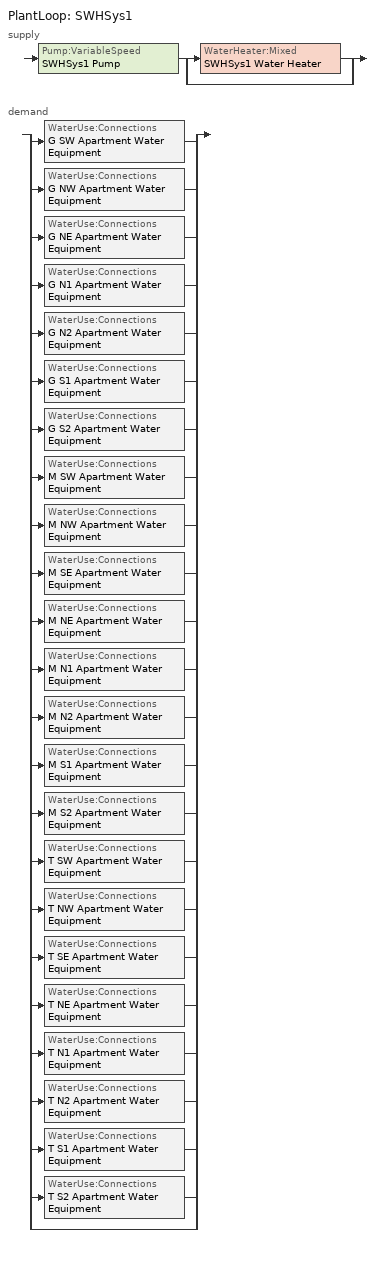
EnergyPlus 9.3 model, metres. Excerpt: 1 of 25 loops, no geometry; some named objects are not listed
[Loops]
PlantLoop 'SWHSys1'
 supply: Pump:VariableSpeed 'SWHSys1 Pump' > split
  | WaterHeater:Mixed 'SWHSys1 Water Heater'
  | bypass
 demand: split
  | WaterUse:Connections 'G SW Apartment Water Equipment'
  | WaterUse:Connections 'G NW Apartment Water Equipment'
  | WaterUse:Connections 'G NE Apartment Water Equipment'
  | WaterUse:Connections 'G N1 Apartment Water Equipment'
  | WaterUse:Connections 'G N2 Apartment Water Equipment'
  | WaterUse:Connections 'G S1 Apartment Water Equipment'
  | WaterUse:Connections 'G S2 Apartment Water Equipment'
  | WaterUse:Connections 'M SW Apartment Water Equipment'
  | WaterUse:Connections 'M NW Apartment Water Equipment'
  | WaterUse:Connections 'M SE Apartment Water Equipment'
  | WaterUse:Connections 'M NE Apartment Water Equipment'
  | WaterUse:Connections 'M N1 Apartment Water Equipment'
  | WaterUse:Connections 'M N2 Apartment Water Equipment'
  | WaterUse:Connections 'M S1 Apartment Water Equipment'
  | WaterUse:Connections 'M S2 Apartment Water Equipment'
  | WaterUse:Connections 'T SW Apartment Water Equipment'
  | WaterUse:Connections 'T NW Apartment Water Equipment'
  | WaterUse:Connections 'T SE Apartment Water Equipment'
  | WaterUse:Connections 'T NE Apartment Water Equipment'
  | WaterUse:Connections 'T N1 Apartment Water Equipment'
  | WaterUse:Connections 'T N2 Apartment Water Equipment'
  | WaterUse:Connections 'T S1 Apartment Water Equipment'
  | WaterUse:Connections 'T S2 Apartment Water Equipment'
  | bypass
[WaterHeater:Mixed]
SWHSys1 Water Heater: Tank Volume {m3}=0.003785; Setpoint Temperature Schedule=SWHSys1 Water Heater Setpoint Temperature Schedule Name; Maximum Temperature Limit {C}=82.2222; Heater Control Type=Modulate; Heater Maximum Capacity {W}=211500; Heater Fuel Type=NATURALGAS; Heater Thermal Efficiency=0.78; Off Cycle Parasitic Fuel Consumption Rate {W}=2; Off Cycle Parasitic Fuel Type=NATURALGAS; Off Cycle Parasitic Heat Fraction to Tank=0.8; On Cycle Parasitic Fuel Type=NATURALGAS; Ambient Temperature Indicator=Schedule; Ambient Temperature Schedule=SWHSys1 Water Heater Ambient Temperature Schedule Name; Off Cycle Loss Coefficient to Ambient Temperature {W/K}=6; On Cycle Loss Coefficient to Ambient Temperature {W/K}=6; Use Side Effectiveness=1; Use Side Design Flow Rate {m3/s}=AUTOSIZE; Source Side Design Flow Rate {m3/s}=AUTOSIZE; Indirect Water Heating Recovery Time {hr}=1.5
[WaterUse:Equipment] Peak Flow Rate {m3/s}=3.66e-06; Flow Rate Fraction Schedule=APT_DHW_SCH; Target Temperature Schedule=Apartment Water Equipment Temp Sched; Hot Water Supply Temperature Schedule=Apartment Water Equipment Hot Supply Temp Sched; Sensible Fraction Schedule=Apartment Water Equipment Sensible fract sched; Latent Fraction Schedule=Apartment Water Equipment Latent fract sched
Name | Zone
G SW Apartment Water Equipment | G SW Apartment
G NW Apartment Water Equipment | G NW Apartment
G NE Apartment Water Equipment | G NE Apartment
G N1 Apartment Water Equipment | G N1 Apartment
G N2 Apartment Water Equipment | G N2 Apartment
G S1 Apartment Water Equipment | G S1 Apartment
G S2 Apartment Water Equipment | G S2 Apartment
M SW Apartment Water Equipment | M SW Apartment
M NW Apartment Water Equipment | M NW Apartment
M SE Apartment Water Equipment | M SE Apartment
M NE Apartment Water Equipment | M NE Apartment
M N1 Apartment Water Equipment | M N1 Apartment
M N2 Apartment Water Equipment | M N2 Apartment
M S1 Apartment Water Equipment | M S1 Apartment
M S2 Apartment Water Equipment | M S2 Apartment
T SW Apartment Water Equipment | T SW Apartment
T NW Apartment Water Equipment | T NW Apartment
T SE Apartment Water Equipment | T SE Apartment
T NE Apartment Water Equipment | T NE Apartment
T N1 Apartment Water Equipment | T N1 Apartment
T N2 Apartment Water Equipment | T N2 Apartment
T S1 Apartment Water Equipment | T S1 Apartment
T S2 Apartment Water Equipment | T S2 Apartment
[PlantEquipmentList]
SWHSys1 Equipment List: SWHSys1 Water Heater
[Pump:VariableSpeed]
SWHSys1 Pump: Design Maximum Flow Rate {m3/s}=AUTOSIZE; Design Pump Head {Pa}=0.01; Design Power Consumption {W}=AUTOSIZE; Motor Efficiency=1; Fraction of Motor Inefficiencies to Fluid Stream=0; Coefficient 1 of the Part Load Performance Curve=0; Coefficient 2 of the Part Load Performance Curve=1; Coefficient 3 of the Part Load Performance Curve=0; Coefficient 4 of the Part Load Performance Curve=0; Design Minimum Flow Rate {m3/s}=0; Pump Control Type=Intermittent
[Sizing:Plant]
SWHSys1: Loop Type=Heating; Design Loop Exit Temperature {C}=55; Loop Design Temperature Difference {deltaC}=5
[SetpointManager:Scheduled]
SWHSys1 Loop Setpoint Manager: Control Variable=Temperature; Schedule=SWHSys1-Loop-Temp-Schedule; Setpoint Node or NodeList=SWHSys1 Supply Outlet Node
[PlantEquipmentOperationSchemes]
SWHSys1 Loop Operation Scheme List: Control Scheme 1=SWHSys1 Operation Scheme; Control Scheme 1 Schedule=ALWAYS_ON
[PlantEquipmentOperation:HeatingLoad]
SWHSys1 Operation Scheme: Load Range 1 Lower Limit {W}=0; Load Range 1 Upper Limit {W}=1000000000000000; Range 1 Equipment List=SWHSys1 Equipment List
[PlantLoop]
SWHSys1: Fluid Type=Water; Plant Equipment Operation Scheme=SWHSys1 Loop Operation Scheme List; Maximum Loop Temperature {C}=60; Minimum Loop Temperature {C}=10; Maximum Loop Flow Rate {m3/s}=AUTOSIZE; Minimum Loop Flow Rate {m3/s}=0; Plant Loop Volume {m3}=AUTOSIZE; Load Distribution Scheme=Optimal
[WaterUse:Connections]
Name | Water Use Equipment 1
G SW Apartment Water Equipment | G SW Apartment Water Equipment
G NW Apartment Water Equipment | G NW Apartment Water Equipment
G NE Apartment Water Equipment | G NE Apartment Water Equipment
G N1 Apartment Water Equipment | G N1 Apartment Water Equipment
G N2 Apartment Water Equipment | G N2 Apartment Water Equipment
G S1 Apartment Water Equipment | G S1 Apartment Water Equipment
G S2 Apartment Water Equipment | G S2 Apartment Water Equipment
M SW Apartment Water Equipment | M SW Apartment Water Equipment
M NW Apartment Water Equipment | M NW Apartment Water Equipment
M SE Apartment Water Equipment | M SE Apartment Water Equipment
M NE Apartment Water Equipment | M NE Apartment Water Equipment
M N1 Apartment Water Equipment | M N1 Apartment Water Equipment
M N2 Apartment Water Equipment | M N2 Apartment Water Equipment
M S1 Apartment Water Equipment | M S1 Apartment Water Equipment
M S2 Apartment Water Equipment | M S2 Apartment Water Equipment
T SW Apartment Water Equipment | T SW Apartment Water Equipment
T NW Apartment Water Equipment | T NW Apartment Water Equipment
T SE Apartment Water Equipment | T SE Apartment Water Equipment
T NE Apartment Water Equipment | T NE Apartment Water Equipment
T N1 Apartment Water Equipment | T N1 Apartment Water Equipment
T N2 Apartment Water Equipment | T N2 Apartment Water Equipment
T S1 Apartment Water Equipment | T S1 Apartment Water Equipment
T S2 Apartment Water Equipment | T S2 Apartment Water Equipment
[EnergyManagementSystem:Program]
Calculate_Temperatures: Set TOTAL_COOL_V = 0.0; Set TOTAL_HEAT_V = 0.0; Set C_SET = 0.0; Set H_SET = 0.0; Set C_CUR = 0.0; Set H_CUR = 0.0; Set Total_V = 7165.11; Set Controlled_V = 7165.11; IF (G_SW_APARTMENT_H > 0); Set H_SET = H_SET + H2 * G_SW_APARTMENT_V; Set H_CUR = H_CUR + G_SW_APARTMENT_T * G_SW_APARTMENT_V; Set TOTAL_HEAT_V = TOTAL_HEAT_V + G_SW_APARTMENT_V; ENDIF; IF (G_SW_APARTMENT_C > 0); Set C_SET = C_SET + C2 * G_SW_APARTMENT_V; Set C_CUR = C_CUR + G_SW_APARTMENT_T * G_SW_APARTMENT_V; Set TOTAL_COOL_V = TOTAL_COOL_V + G_SW_APARTMENT_V; ENDIF; IF (G_NW_APARTMENT_H > 0); Set H_SET = H_SET + H2 * G_NW_APARTMENT_V; Set H_CUR = H_CUR + G_NW_APARTMENT_T * G_NW_APARTMENT_V; Set TOTAL_HEAT_V = TOTAL_HEAT_V + G_NW_APARTMENT_V; ENDIF; IF (G_NW_APARTMENT_C > 0); Set C_SET = C_SET + C2 * G_NW_APARTMENT_V; Set C_CUR = C_CUR + G_NW_APARTMENT_T * G_NW_APARTMENT_V; Set TOTAL_COOL_V = TOTAL_COOL_V + G_NW_APARTMENT_V; ENDIF; IF (OFFICE_H > 0); Set H_SET = H_SET + H3 * OFFICE_V; Set H_CUR = H_CUR + OFFICE_T * OFFICE_V; Set TOTAL_HEAT_V = TOTAL_HEAT_V + OFFICE_V; ENDIF; IF (OFFICE_C > 0); Set C_SET = C_SET + C3 * OFFICE_V; Set C_CUR = C_CUR + OFFICE_T * OFFICE_V; Set TOTAL_COOL_V = TOTAL_COOL_V + OFFICE_V; ENDIF; IF (G_NE_APARTMENT_H > 0); Set H_SET = H_SET + H2 * G_NE_APARTMENT_V; Set H_CUR = H_CUR + G_NE_APARTMENT_T * G_NE_APARTMENT_V; Set TOTAL_HEAT_V = TOTAL_HEAT_V + G_NE_APARTMENT_V; ENDIF; IF (G_NE_APARTMENT_C > 0); Set C_SET = C_SET + C2 * G_NE_APARTMENT_V; Set C_CUR = C_CUR + G_NE_APARTMENT_T * G_NE_APARTMENT_V; Set TOTAL_COOL_V = TOTAL_COOL_V + G_NE_APARTMENT_V; ENDIF; IF (G_N1_APARTMENT_H > 0); Set H_SET = H_SET + H2 * G_N1_APARTMENT_V; Set H_CUR = H_CUR + G_N1_APARTMENT_T * G_N1_APARTMENT_V; Set TOTAL_HEAT_V = TOTAL_HEAT_V + G_N1_APARTMENT_V; ENDIF; IF (G_N1_APARTMENT_C > 0); Set C_SET = C_SET + C2 * G_N1_APARTMENT_V; Set C_CUR = C_CUR + G_N1_APARTMENT_T * G_N1_APARTMENT_V; Set TOTAL_COOL_V = TOTAL_COOL_V + G_N1_APARTMENT_V; ENDIF; IF (G_N2_APARTMENT_H > 0); Set H_SET = H_SET + H2 * G_N2_APARTMENT_V; Set H_CUR = H_CUR + G_N2_APARTMENT_T * G_N2_APARTMENT_V; Set TOTAL_HEAT_V = TOTAL_HEAT_V + G_N2_APARTMENT_V; ENDIF; IF (G_N2_APARTMENT_C > 0); Set C_SET = C_SET + C2 * G_N2_APARTMENT_V; Set C_CUR = C_CUR + G_N2_APARTMENT_T * G_N2_APARTMENT_V; Set TOTAL_COOL_V = TOTAL_COOL_V + G_N2_APARTMENT_V; ENDIF; IF (G_S1_APARTMENT_H > 0); Set H_SET = H_SET + H2 * G_S1_APARTMENT_V; Set H_CUR = H_CUR + G_S1_APARTMENT_T * G_S1_APARTMENT_V; Set TOTAL_HEAT_V = TOTAL_HEAT_V + G_S1_APARTMENT_V; ENDIF; IF (G_S1_APARTMENT_C > 0); Set C_SET = C_SET + C2 * G_S1_APARTMENT_V; Set C_CUR = C_CUR + G_S1_APARTMENT_T * G_S1_APARTMENT_V; Set TOTAL_COOL_V = TOTAL_COOL_V + G_S1_APARTMENT_V; ENDIF; IF (G_S2_APARTMENT_H > 0); Set H_SET = H_SET + H2 * G_S2_APARTMENT_V; Set H_CUR = H_CUR + G_S2_APARTMENT_T * G_S2_APARTMENT_V; Set TOTAL_HEAT_V = TOTAL_HEAT_V + G_S2_APARTMENT_V; ENDIF; IF (G_S2_APARTMENT_C > 0); Set C_SET = C_SET + C2 * G_S2_APARTMENT_V; Set C_CUR = C_CUR + G_S2_APARTMENT_T * G_S2_APARTMENT_V; Set TOTAL_COOL_V = TOTAL_COOL_V + G_S2_APARTMENT_V; ENDIF; IF (M_SW_APARTMENT_H > 0); Set H_SET = H_SET + H2 * M_SW_APARTMENT_V; Set H_CUR = H_CUR + M_SW_APARTMENT_T * M_SW_APARTMENT_V; Set TOTAL_HEAT_V = TOTAL_HEAT_V + M_SW_APARTMENT_V; ENDIF; IF (M_SW_APARTMENT_C > 0); Set C_SET = C_SET + C2 * M_SW_APARTMENT_V; Set C_CUR = C_CUR + M_SW_APARTMENT_T * M_SW_APARTMENT_V; Set TOTAL_COOL_V = TOTAL_COOL_V + M_SW_APARTMENT_V; ENDIF; IF (M_NW_APARTMENT_H > 0); Set H_SET = H_SET + H2 * M_NW_APARTMENT_V; Set H_CUR = H_CUR + M_NW_APARTMENT_T * M_NW_APARTMENT_V; Set TOTAL_HEAT_V = TOTAL_HEAT_V + M_NW_APARTMENT_V; ENDIF; IF (M_NW_APARTMENT_C > 0); Set C_SET = C_SET + C2 * M_NW_APARTMENT_V; Set C_CUR = C_CUR + M_NW_APARTMENT_T * M_NW_APARTMENT_V; Set TOTAL_COOL_V = TOTAL_COOL_V + M_NW_APARTMENT_V; ENDIF; IF (M_SE_APARTMENT_H > 0); Set H_SET = H_SET + H2 * M_SE_APARTMENT_V; Set H_CUR = H_CUR + M_SE_APARTMENT_T * M_SE_APARTMENT_V; Set TOTAL_HEAT_V = TOTAL_HEAT_V + M_SE_APARTMENT_V; ENDIF; IF (M_SE_APARTMENT_C > 0); Set C_SET = C_SET + C2 * M_SE_APARTMENT_V; Set C_CUR = C_CUR + M_SE_APARTMENT_T * M_SE_APARTMENT_V; Set TOTAL_COOL_V = TOTAL_COOL_V + M_SE_APARTMENT_V; ENDIF; IF (M_NE_APARTMENT_H > 0); Set H_SET = H_SET + H2 * M_NE_APARTMENT_V; Set H_CUR = H_CUR + M_NE_APARTMENT_T * M_NE_APARTMENT_V; Set TOTAL_HEAT_V = TOTAL_HEAT_V + M_NE_APARTMENT_V; ENDIF; IF (M_NE_APARTMENT_C > 0); Set C_SET = C_SET + C2 * M_NE_APARTMENT_V; Set C_CUR = C_CUR + M_NE_APARTMENT_T * M_NE_APARTMENT_V; Set TOTAL_COOL_V = TOTAL_COOL_V + M_NE_APARTMENT_V; ENDIF; IF (M_N1_APARTMENT_H > 0); Set H_SET = H_SET + H2 * M_N1_APARTMENT_V; Set H_CUR = H_CUR + M_N1_APARTMENT_T * M_N1_APARTMENT_V; Set TOTAL_HEAT_V = TOTAL_HEAT_V + M_N1_APARTMENT_V; ENDIF; IF (M_N1_APARTMENT_C > 0); Set C_SET = C_SET + C2 * M_N1_APARTMENT_V; Set C_CUR = C_CUR + M_N1_APARTMENT_T * M_N1_APARTMENT_V; Set TOTAL_COOL_V = TOTAL_COOL_V + M_N1_APARTMENT_V; ENDIF; IF (M_N2_APARTMENT_H > 0); Set H_SET = H_SET + H2 * M_N2_APARTMENT_V; Set H_CUR = H_CUR + M_N2_APARTMENT_T * M_N2_APARTMENT_V; Set TOTAL_HEAT_V = TOTAL_HEAT_V + M_N2_APARTMENT_V; ENDIF; IF (M_N2_APARTMENT_C > 0); Set C_SET = C_SET + C2 * M_N2_APARTMENT_V; Set C_CUR = C_CUR + M_N2_APARTMENT_T * M_N2_APARTMENT_V; Set TOTAL_COOL_V = TOTAL_COOL_V + M_N2_APARTMENT_V; ENDIF; IF (M_S1_APARTMENT_H > 0); Set H_SET = H_SET + H2 * M_S1_APARTMENT_V; Set H_CUR = H_CUR + M_S1_APARTMENT_T * M_S1_APARTMENT_V; Set TOTAL_HEAT_V = TOTAL_HEAT_V + M_S1_APARTMENT_V; ENDIF; IF (M_S1_APARTMENT_C > 0); Set C_SET = C_SET + C2 * M_S1_APARTMENT_V; Set C_CUR = C_CUR + M_S1_APARTMENT_T * M_S1_APARTMENT_V; Set TOTAL_COOL_V = TOTAL_COOL_V + M_S1_APARTMENT_V; ENDIF; IF (M_S2_APARTMENT_H > 0); Set H_SET = H_SET + H2 * M_S2_APARTMENT_V; Set H_CUR = H_CUR + M_S2_APARTMENT_T * M_S2_APARTMENT_V; Set TOTAL_HEAT_V = TOTAL_HEAT_V + M_S2_APARTMENT_V; ENDIF; IF (M_S2_APARTMENT_C > 0); Set C_SET = C_SET + C2 * M_S2_APARTMENT_V; Set C_CUR = C_CUR + M_S2_APARTMENT_T * M_S2_APARTMENT_V; Set TOTAL_COOL_V = TOTAL_COOL_V + M_S2_APARTMENT_V; ENDIF; IF (T_SW_APARTMENT_H > 0); Set H_SET = H_SET + H2 * T_SW_APARTMENT_V; Set H_CUR = H_CUR + T_SW_APARTMENT_T * T_SW_APARTMENT_V; Set TOTAL_HEAT_V = TOTAL_HEAT_V + T_SW_APARTMENT_V; ENDIF; IF (T_SW_APARTMENT_C > 0); Set C_SET = C_SET + C2 * T_SW_APARTMENT_V; Set C_CUR = C_CUR + T_SW_APARTMENT_T * T_SW_APARTMENT_V; Set TOTAL_COOL_V = TOTAL_COOL_V + T_SW_APARTMENT_V; ENDIF; IF (T_NW_APARTMENT_H > 0); Set H_SET = H_SET + H2 * T_NW_APARTMENT_V; Set H_CUR = H_CUR + T_NW_APARTMENT_T * T_NW_APARTMENT_V; Set TOTAL_HEAT_V = TOTAL_HEAT_V + T_NW_APARTMENT_V; ENDIF; IF (T_NW_APARTMENT_C > 0); Set C_SET = C_SET + C2 * T_NW_APARTMENT_V; Set C_CUR = C_CUR + T_NW_APARTMENT_T * T_NW_APARTMENT_V; Set TOTAL_COOL_V = TOTAL_COOL_V + T_NW_APARTMENT_V; ENDIF; IF (T_SE_APARTMENT_H > 0); Set H_SET = H_SET + H2 * T_SE_APARTMENT_V; Set H_CUR = H_CUR + T_SE_APARTMENT_T * T_SE_APARTMENT_V; Set TOTAL_HEAT_V = TOTAL_HEAT_V + T_SE_APARTMENT_V; ENDIF; IF (T_SE_APARTMENT_C > 0); Set C_SET = C_SET + C2 * T_SE_APARTMENT_V; Set C_CUR = C_CUR + T_SE_APARTMENT_T * T_SE_APARTMENT_V; Set TOTAL_COOL_V = TOTAL_COOL_V + T_SE_APARTMENT_V; ENDIF; IF (T_NE_APARTMENT_H > 0); Set H_SET = H_SET + H2 * T_NE_APARTMENT_V; Set H_CUR = H_CUR + T_NE_APARTMENT_T * T_NE_APARTMENT_V; Set TOTAL_HEAT_V = TOTAL_HEAT_V + T_NE_APARTMENT_V; ENDIF; IF (T_NE_APARTMENT_C > 0); Set C_SET = C_SET + C2 * T_NE_APARTMENT_V; Set C_CUR = C_CUR + T_NE_APARTMENT_T * T_NE_APARTMENT_V; Set TOTAL_COOL_V = TOTAL_COOL_V + T_NE_APARTMENT_V; ENDIF; IF (T_N1_APARTMENT_H > 0); Set H_SET = H_SET + H2 * T_N1_APARTMENT_V; Set H_CUR = H_CUR + T_N1_APARTMENT_T * T_N1_APARTMENT_V; Set TOTAL_HEAT_V = TOTAL_HEAT_V + T_N1_APARTMENT_V; ENDIF; IF (T_N1_APARTMENT_C > 0); Set C_SET = C_SET + C2 * T_N1_APARTMENT_V; Set C_CUR = C_CUR + T_N1_APARTMENT_T * T_N1_APARTMENT_V; Set TOTAL_COOL_V = TOTAL_COOL_V + T_N1_APARTMENT_V; ENDIF; IF (T_N2_APARTMENT_H > 0); Set H_SET = H_SET + H2 * T_N2_APARTMENT_V; Set H_CUR = H_CUR + T_N2_APARTMENT_T * T_N2_APARTMENT_V; Set TOTAL_HEAT_V = TOTAL_HEAT_V + T_N2_APARTMENT_V; ENDIF; IF (T_N2_APARTMENT_C > 0); Set C_SET = C_SET + C2 * T_N2_APARTMENT_V; Set C_CUR = C_CUR + T_N2_APARTMENT_T * T_N2_APARTMENT_V; Set TOTAL_COOL_V = TOTAL_COOL_V + T_N2_APARTMENT_V; ENDIF; IF (T_S1_APARTMENT_H > 0); Set H_SET = H_SET + H2 * T_S1_APARTMENT_V; Set H_CUR = H_CUR + T_S1_APARTMENT_T * T_S1_APARTMENT_V; Set TOTAL_HEAT_V = TOTAL_HEAT_V + T_S1_APARTMENT_V; ENDIF; IF (T_S1_APARTMENT_C > 0); Set C_SET = C_SET + C2 * T_S1_APARTMENT_V; Set C_CUR = C_CUR + T_S1_APARTMENT_T * T_S1_APARTMENT_V; Set TOTAL_COOL_V = TOTAL_COOL_V + T_S1_APARTMENT_V; ENDIF; IF (T_S2_APARTMENT_H > 0); Set H_SET = H_SET + H2 * T_S2_APARTMENT_V; Set H_CUR = H_CUR + T_S2_APARTMENT_T * T_S2_APARTMENT_V; Set TOTAL_HEAT_V = TOTAL_HEAT_V + T_S2_APARTMENT_V; ENDIF; IF (T_S2_APARTMENT_C > 0); Set C_SET = C_SET + C2 * T_S2_APARTMENT_V; Set C_CUR = C_CUR + T_S2_APARTMENT_T * T_S2_APARTMENT_V; Set TOTAL_COOL_V = TOTAL_COOL_V + T_S2_APARTMENT_V; ENDIF; IF (T_CORRIDOR_H > 0); Set H_SET = H_SET + H1 * T_CORRIDOR_V; Set H_CUR = H_CUR + T_CORRIDOR_T * T_CORRIDOR_V; Set TOTAL_HEAT_V = TOTAL_HEAT_V + T_CORRIDOR_V; ENDIF; IF (T_CORRIDOR_C > 0); Set C_SET = C_SET + C1 * T_CORRIDOR_V; Set C_CUR = C_CUR + T_CORRIDOR_T * T_CORRIDOR_V; Set TOTAL_COOL_V = TOTAL_COOL_V + T_CORRIDOR_V; ENDIF; IF (G_CORRIDOR_H > 0); Set H_SET = H_SET + H1 * G_CORRIDOR_V; Set H_CUR = H_CUR + G_CORRIDOR_T * G_CORRIDOR_V; Set TOTAL_HEAT_V = TOTAL_HEAT_V + G_CORRIDOR_V; ENDIF; IF (G_CORRIDOR_C > 0); Set C_SET = C_SET + C1 * G_CORRIDOR_V; Set C_CUR = C_CUR + G_CORRIDOR_T * G_CORRIDOR_V; Set TOTAL_COOL_V = TOTAL_COOL_V + G_CORRIDOR_V; ENDIF; IF (M_CORRIDOR_H > 0); Set H_SET = H_SET + H1 * M_CORRIDOR_V; Set H_CUR = H_CUR + M_CORRIDOR_T * M_CORRIDOR_V; Set TOTAL_HEAT_V = TOTAL_HEAT_V + M_CORRIDOR_V; ENDIF; IF (M_CORRIDOR_C > 0); Set C_SET = C_SET + C1 * M_CORRIDOR_V; Set C_CUR = C_CUR + M_CORRIDOR_T * M_CORRIDOR_V; Set TOTAL_COOL_V = TOTAL_COOL_V + M_CORRIDOR_V; ENDIF; Set T_CUR = 0; Set T_CUR = T_CUR + G_SW_APARTMENT_T * G_SW_APARTMENT_V; Set T_CUR = T_CUR + G_NW_APARTMENT_T * G_NW_APARTMENT_V; Set T_CUR = T_CUR + OFFICE_T * OFFICE_V; Set T_CUR = T_CUR + G_NE_APARTMENT_T * G_NE_APARTMENT_V; Set T_CUR = T_CUR + G_N1_APARTMENT_T * G_N1_APARTMENT_V; Set T_CUR = T_CUR + G_N2_APARTMENT_T * G_N2_APARTMENT_V; Set T_CUR = T_CUR + G_S1_APARTMENT_T * G_S1_APARTMENT_V; Set T_CUR = T_CUR + G_S2_APARTMENT_T * G_S2_APARTMENT_V; Set T_CUR = T_CUR + M_SW_APARTMENT_T * M_SW_APARTMENT_V; Set T_CUR = T_CUR + M_NW_APARTMENT_T * M_NW_APARTMENT_V; Set T_CUR = T_CUR + M_SE_APARTMENT_T * M_SE_APARTMENT_V; Set T_CUR = T_CUR + M_NE_APARTMENT_T * M_NE_APARTMENT_V; Set T_CUR = T_CUR + M_N1_APARTMENT_T * M_N1_APARTMENT_V; Set T_CUR = T_CUR + M_N2_APARTMENT_T * M_N2_APARTMENT_V; Set T_CUR = T_CUR + M_S1_APARTMENT_T * M_S1_APARTMENT_V; Set T_CUR = T_CUR + M_S2_APARTMENT_T * M_S2_APARTMENT_V; Set T_CUR = T_CUR + T_SW_APARTMENT_T * T_SW_APARTMENT_V; Set T_CUR = T_CUR + T_NW_APARTMENT_T * T_NW_APARTMENT_V; Set T_CUR = T_CUR + T_SE_APARTMENT_T * T_SE_APARTMENT_V; Set T_CUR = T_CUR + T_NE_APARTMENT_T * T_NE_APARTMENT_V; Set T_CUR = T_CUR + T_N1_APARTMENT_T * T_N1_APARTMENT_V; Set T_CUR = T_CUR + T_N2_APARTMENT_T * T_N2_APARTMENT_V; Set T_CUR = T_CUR + T_S1_APARTMENT_T * T_S1_APARTMENT_V; Set T_CUR = T_CUR + T_S2_APARTMENT_T * T_S2_APARTMENT_V; Set T_CUR = T_CUR + T_CORRIDOR_T * T_CORRIDOR_V; Set T_CUR = T_CUR + G_CORRIDOR_T * G_CORRIDOR_V; Set T_CUR = T_CUR + M_CORRIDOR_T * M_CORRIDOR_V; Set T_CUR = T_CUR/Controlled_V*9.0/5.0+32.0; Set Schedule_Cooling_Temperature = 0.0; Set T_Cooling = 0; Set T_Cooling = T_Cooling + C2 * G_SW_APARTMENT_V; Set Schedule_Cooling_Temperature = Schedule_Cooling_Temperature + C2_NOM * G_SW_APARTMENT_V; Set T_Cooling = T_Cooling + C2 * G_NW_APARTMENT_V; Set Schedule_Cooling_Temperature = Schedule_Cooling_Temperature + C2_NOM * G_NW_APARTMENT_V; Set T_Cooling = T_Cooling + C3 * OFFICE_V; Set Schedule_Cooling_Temperature = Schedule_Cooling_Temperature + C3_NOM * OFFICE_V; Set T_Cooling = T_Cooling + C2 * G_NE_APARTMENT_V; Set Schedule_Cooling_Temperature = Schedule_Cooling_Temperature + C2_NOM * G_NE_APARTMENT_V; Set T_Cooling = T_Cooling + C2 * G_N1_APARTMENT_V; Set Schedule_Cooling_Temperature = Schedule_Cooling_Temperature + C2_NOM * G_N1_APARTMENT_V; Set T_Cooling = T_Cooling + C2 * G_N2_APARTMENT_V; Set Schedule_Cooling_Temperature = Schedule_Cooling_Temperature + C2_NOM * G_N2_APARTMENT_V; Set T_Cooling = T_Cooling + C2 * G_S1_APARTMENT_V; Set Schedule_Cooling_Temperature = Schedule_Cooling_Temperature + C2_NOM * G_S1_APARTMENT_V; Set T_Cooling = T_Cooling + C2 * G_S2_APARTMENT_V; Set Schedule_Cooling_Temperature = Schedule_Cooling_Temperature + C2_NOM * G_S2_APARTMENT_V; Set T_Cooling = T_Cooling + C2 * M_SW_APARTMENT_V; Set Schedule_Cooling_Temperature = Schedule_Cooling_Temperature + C2_NOM * M_SW_APARTMENT_V; Set T_Cooling = T_Cooling + C2 * M_NW_APARTMENT_V; Set Schedule_Cooling_Temperature = Schedule_Cooling_Temperature + C2_NOM * M_NW_APARTMENT_V; Set T_Cooling = T_Cooling + C2 * M_SE_APARTMENT_V; Set Schedule_Cooling_Temperature = Schedule_Cooling_Temperature + C2_NOM * M_SE_APARTMENT_V; Set T_Cooling = T_Cooling + C2 * M_NE_APARTMENT_V; Set Schedule_Cooling_Temperature = Schedule_Cooling_Temperature + C2_NOM * M_NE_APARTMENT_V; Set T_Cooling = T_Cooling + C2 * M_N1_APARTMENT_V; Set Schedule_Cooling_Temperature = Schedule_Cooling_Temperature + C2_NOM * M_N1_APARTMENT_V; Set T_Cooling = T_Cooling + C2 * M_N2_APARTMENT_V; Set Schedule_Cooling_Temperature = Schedule_Cooling_Temperature + C2_NOM * M_N2_APARTMENT_V; Set T_Cooling = T_Cooling + C2 * M_S1_APARTMENT_V; Set Schedule_Cooling_Temperature = Schedule_Cooling_Temperature + C2_NOM * M_S1_APARTMENT_V; Set T_Cooling = T_Cooling + C2 * M_S2_APARTMENT_V; Set Schedule_Cooling_Temperature = Schedule_Cooling_Temperature + C2_NOM * M_S2_APARTMENT_V; Set T_Cooling = T_Cooling + C2 * T_SW_APARTMENT_V; Set Schedule_Cooling_Temperature = Schedule_Cooling_Temperature + C2_NOM * T_SW_APARTMENT_V; Set T_Cooling = T_Cooling + C2 * T_NW_APARTMENT_V; Set Schedule_Cooling_Temperature = Schedule_Cooling_Temperature + C2_NOM * T_NW_APARTMENT_V; Set T_Cooling = T_Cooling + C2 * T_SE_APARTMENT_V; Set Schedule_Cooling_Temperature = Schedule_Cooling_Temperature + C2_NOM * T_SE_APARTMENT_V; Set T_Cooling = T_Cooling + C2 * T_NE_APARTMENT_V; Set Schedule_Cooling_Temperature = Schedule_Cooling_Temperature + C2_NOM * T_NE_APARTMENT_V; Set T_Cooling = T_Cooling + C2 * T_N1_APARTMENT_V; Set Schedule_Cooling_Temperature = Schedule_Cooling_Temperature + C2_NOM * T_N1_APARTMENT_V; Set T_Cooling = T_Cooling + C2 * T_N2_APARTMENT_V; Set Schedule_Cooling_Temperature = Schedule_Cooling_Temperature + C2_NOM * T_N2_APARTMENT_V; Set T_Cooling = T_Cooling + C2 * T_S1_APARTMENT_V; Set Schedule_Cooling_Temperature = Schedule_Cooling_Temperature + C2_NOM * T_S1_APARTMENT_V; Set T_Cooling = T_Cooling + C2 * T_S2_APARTMENT_V; Set Schedule_Cooling_Temperature = Schedule_Cooling_Temperature + C2_NOM * T_S2_APARTMENT_V; Set T_Cooling = T_Cooling + C1 * T_CORRIDOR_V; Set Schedule_Cooling_Temperature = Schedule_Cooling_Temperature + C1_NOM * T_CORRIDOR_V; Set T_Cooling = T_Cooling + C1 * G_CORRIDOR_V; Set Schedule_Cooling_Temperature = Schedule_Cooling_Temperature + C1_NOM * G_CORRIDOR_V; Set T_Cooling = T_Cooling + C1 * M_CORRIDOR_V; Set Schedule_Cooling_Temperature = Schedule_Cooling_Temperature + C1_NOM * M_CORRIDOR_V; Set T_Cooling = T_Cooling/Controlled_V*9.0/5.0+32.0; Set Schedule_Cooling_Temperature = Schedule_Cooling_Temperature/Controlled_V*9.0/5.0+32.0; Set Schedule_Heating_Temperature = 0.0; Set T_Heating = 0; Set T_Heating = T_Heating + H2 * G_SW_APARTMENT_V; Set Schedule_Heating_Temperature = Schedule_Heating_Temperature + H2_NOM * G_SW_APARTMENT_V; Set T_Heating = T_Heating + H2 * G_NW_APARTMENT_V; Set Schedule_Heating_Temperature = Schedule_Heating_Temperature + H2_NOM * G_NW_APARTMENT_V; Set T_Heating = T_Heating + H3 * OFFICE_V; Set Schedule_Heating_Temperature = Schedule_Heating_Temperature + H3_NOM * OFFICE_V; Set T_Heating = T_Heating + H2 * G_NE_APARTMENT_V; Set Schedule_Heating_Temperature = Schedule_Heating_Temperature + H2_NOM * G_NE_APARTMENT_V; Set T_Heating = T_Heating + H2 * G_N1_APARTMENT_V; Set Schedule_Heating_Temperature = Schedule_Heating_Temperature + H2_NOM * G_N1_APARTMENT_V; Set T_Heating = T_Heating + H2 * G_N2_APARTMENT_V; Set Schedule_Heating_Temperature = Schedule_Heating_Temperature + H2_NOM * G_N2_APARTMENT_V; Set T_Heating = T_Heating + H2 * G_S1_APARTMENT_V; Set Schedule_Heating_Temperature = Schedule_Heating_Temperature + H2_NOM * G_S1_APARTMENT_V; Set T_Heating = T_Heating + H2 * G_S2_APARTMENT_V; Set Schedule_Heating_Temperature = Schedule_Heating_Temperature + H2_NOM * G_S2_APARTMENT_V; Set T_Heating = T_Heating + H2 * M_SW_APARTMENT_V; Set Schedule_Heating_Temperature = Schedule_Heating_Temperature + H2_NOM * M_SW_APARTMENT_V; Set T_Heating = T_Heating + H2 * M_NW_APARTMENT_V; Set Schedule_Heating_Temperature = Schedule_Heating_Temperature + H2_NOM * M_NW_APARTMENT_V; Set T_Heating = T_Heating + H2 * M_SE_APARTMENT_V; Set Schedule_Heating_Temperature = Schedule_Heating_Temperature + H2_NOM * M_SE_APARTMENT_V; Set T_Heating = T_Heating + H2 * M_NE_APARTMENT_V; Set Schedule_Heating_Temperature = Schedule_Heating_Temperature + H2_NOM * M_NE_APARTMENT_V; Set T_Heating = T_Heating + H2 * M_N1_APARTMENT_V; Set Schedule_Heating_Temperature = Schedule_Heating_Temperature + H2_NOM * M_N1_APARTMENT_V; Set T_Heating = T_Heating + H2 * M_N2_APARTMENT_V; Set Schedule_Heating_Temperature = Schedule_Heating_Temperature + H2_NOM * M_N2_APARTMENT_V; Set T_Heating = T_Heating + H2 * M_S1_APARTMENT_V; Set Schedule_Heating_Temperature = Schedule_Heating_Temperature + H2_NOM * M_S1_APARTMENT_V; Set T_Heating = T_Heating + H2 * M_S2_APARTMENT_V; Set Schedule_Heating_Temperature = Schedule_Heating_Temperature + H2_NOM * M_S2_APARTMENT_V; Set T_Heating = T_Heating + H2 * T_SW_APARTMENT_V; Set Schedule_Heating_Temperature = Schedule_Heating_Temperature + H2_NOM * T_SW_APARTMENT_V; Set T_Heating = T_Heating + H2 * T_NW_APARTMENT_V; Set Schedule_Heating_Temperature = Schedule_Heating_Temperature + H2_NOM * T_NW_APARTMENT_V; Set T_Heating = T_Heating + H2 * T_SE_APARTMENT_V; Set Schedule_Heating_Temperature = Schedule_Heating_Temperature + H2_NOM * T_SE_APARTMENT_V; Set T_Heating = T_Heating + H2 * T_NE_APARTMENT_V; Set Schedule_Heating_Temperature = Schedule_Heating_Temperature + H2_NOM * T_NE_APARTMENT_V; Set T_Heating = T_Heating + H2 * T_N1_APARTMENT_V; Set Schedule_Heating_Temperature = Schedule_Heating_Temperature + H2_NOM * T_N1_APARTMENT_V; Set T_Heating = T_Heating + H2 * T_N2_APARTMENT_V; Set Schedule_Heating_Temperature = Schedule_Heating_Temperature + H2_NOM * T_N2_APARTMENT_V; Set T_Heating = T_Heating + H2 * T_S1_APARTMENT_V; Set Schedule_Heating_Temperature = Schedule_Heating_Temperature + H2_NOM * T_S1_APARTMENT_V; Set T_Heating = T_Heating + H2 * T_S2_APARTMENT_V; Set Schedule_Heating_Temperature = Schedule_Heating_Temperature + H2_NOM * T_S2_APARTMENT_V; Set T_Heating = T_Heating + H1 * T_CORRIDOR_V; Set Schedule_Heating_Temperature = Schedule_Heating_Temperature + H1_NOM * T_CORRIDOR_V; Set T_Heating = T_Heating + H1 * G_CORRIDOR_V; Set Schedule_Heating_Temperature = Schedule_Heating_Temperature + H1_NOM * G_CORRIDOR_V; Set T_Heating = T_Heating + H1 * M_CORRIDOR_V; Set Schedule_Heating_Temperature = Schedule_Heating_Temperature + H1_NOM * M_CORRIDOR_V; Set T_Heating = T_Heating/Controlled_V*9.0/5.0+32.0; Set Schedule_Heating_Temperature = Schedule_Heating_Temperature/Controlled_V*9.0/5.0+32.0; Set Setpoint_Cooling_Temperature = T_Cooling; Set Current_Cooling_Temperature = T_CUR; Set Setpoint_Heating_Temperature = T_Heating; Set Current_Heating_Temperature = T_CUR
[Schedule:Compact]
ALWAYS_ON: Through: 12/31, For: AllDays, Until: 24:00, 1
Apartment Water Equipment Latent fract sched: Through: 12/31, For: AllDays, Until: 24:00, 0.05
Apartment Water Equipment Sensible fract sched: Through: 12/31, For: AllDays, Until: 24:00, 0.2
Apartment Water Equipment Temp Sched; Apartment Water Equipment Hot Supply Temp Sched: Through: 12/31, For: AllDays, Until: 24:00, 43.3
SWHSys1 Water Heater Setpoint Temperature Schedule Name; SWHSys1-Loop-Temp-Schedule: Through: 12/31, For: AllDays, Until: 24:00, 60
SWHSys1 Water Heater Ambient Temperature Schedule Name: Through: 12/31, For: AllDays, Until: 24:00, 22
APT_DHW_SCH: THROUGH: 12/31, FOR: AllDays, UNTIL: 1:00, 0.08, UNTIL: 2:00, 0.04, UNTIL: 3:00, 0.01, UNTIL: 4:00, 0.01, UNTIL: 5:00, 0.04, UNTIL: 6:00, 0.27, UNTIL: 7:00, 0.94, UNTIL: 8:00, 1, UNTIL: 9:00, 0.96, UNTIL: 10:00, 0.84, UNTIL: 11:00, 0.76, UNTIL: 12:00, 0.61, UNTIL: 13:00, 0.53, UNTIL: 14:00, 0.47, UNTIL: 15:00, 0.41, UNTIL: 16:00, 0.47, UNTIL: 17:00, 0.55, UNTIL: 18:00, 0.73, UNTIL: 19:00, 0.86, UNTIL: 20:00, 0.82, UNTIL: 21:00, 0.75, UNTIL: 22:00, 0.61, UNTIL: 23:00, 0.53, UNTIL: 24:00, 0.29
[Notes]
DOE Commercial Reference Building
Midrise Apartment building, post-1980 construction
EnergyPlus Version 5.0
ASHRAE Standards 90.1-1989 and 62-1999
Description:  Four story apartment building, 31 apartments plus office
Form:         Area = 3,135 m2 (33,742 ft2); Number of Stories = 4; Shape = rectangle; Aspect ratio = 2.74
Envelope:     Envelope thermal properties vary with climate according to ASHRAE Standard 90.1-1989 residential.
Opaque constructions: Steel frame wall; Insulation entirely above deck; slab-on-grade floor
Windows: window-to-wall ratio = 15.0%,
Infiltration in perimeter zones only
= 1.5 cfm/ft2 above grade wall area at 0.3 in wc (75 Pa) adjusted to 0.016 in wc (4 Pa).
Office: 25% of full value when ventilation system on.
HVAC:         Split system units in each apartment, office; DX cooling and gas furnace
Economizer per 90.1-2004 for office system only
Int. gains:   W/m2 (W/ft2)  lights        elec plug     gas plug
Elevators:    1 @ 20 HP, 91% motor efficiency
Detached Shading:               None
Daylight:                       None
Natural Ventilation:            None
Zonal Equipment:                ZoneHVAC:UnitHeater (corridor zones))
Air Primary Loops:              SPLITSYSTEMAC:1; SPLITSYSTEMAC:2;...
Plant Loops:                    SHWSys1
System Equipment Autosize:      Yes
Purchased Cooling:              None
Purchased Heating:              None
Coils:                          Coil:Cooling:DX:SingleSpeed; Coil:Heating:Gas (apartment zones)
Coil:Heating:Electric (corridor zones)
Pumps:                          None
Boilers:                        None
Chillers:                       None
Reference citation for the Commercial Reference Buildings:
Deru, M.; Field, K.; Studer, D.; Benne, K.; Griffith, B.; Torcellini, P;
Halverson, M.; Winiarski, D.; Liu, B.; Rosenberg, M.; Huang, J.;
Yazdanian, M.; Crawley, D. (2010).
U.S. Department of Energy Commercial Reference Building Models of the National Building Stock.
Washington, DC: U.S. Department of Energy, Energy Efficiency and
Renewable Energy, Office of Building Technologies.
***GENERAL SIMULATION PARAMETERS***
Number of Zones: 27
***HOLIDAYS & DAYLIGHT SAVINGS***
